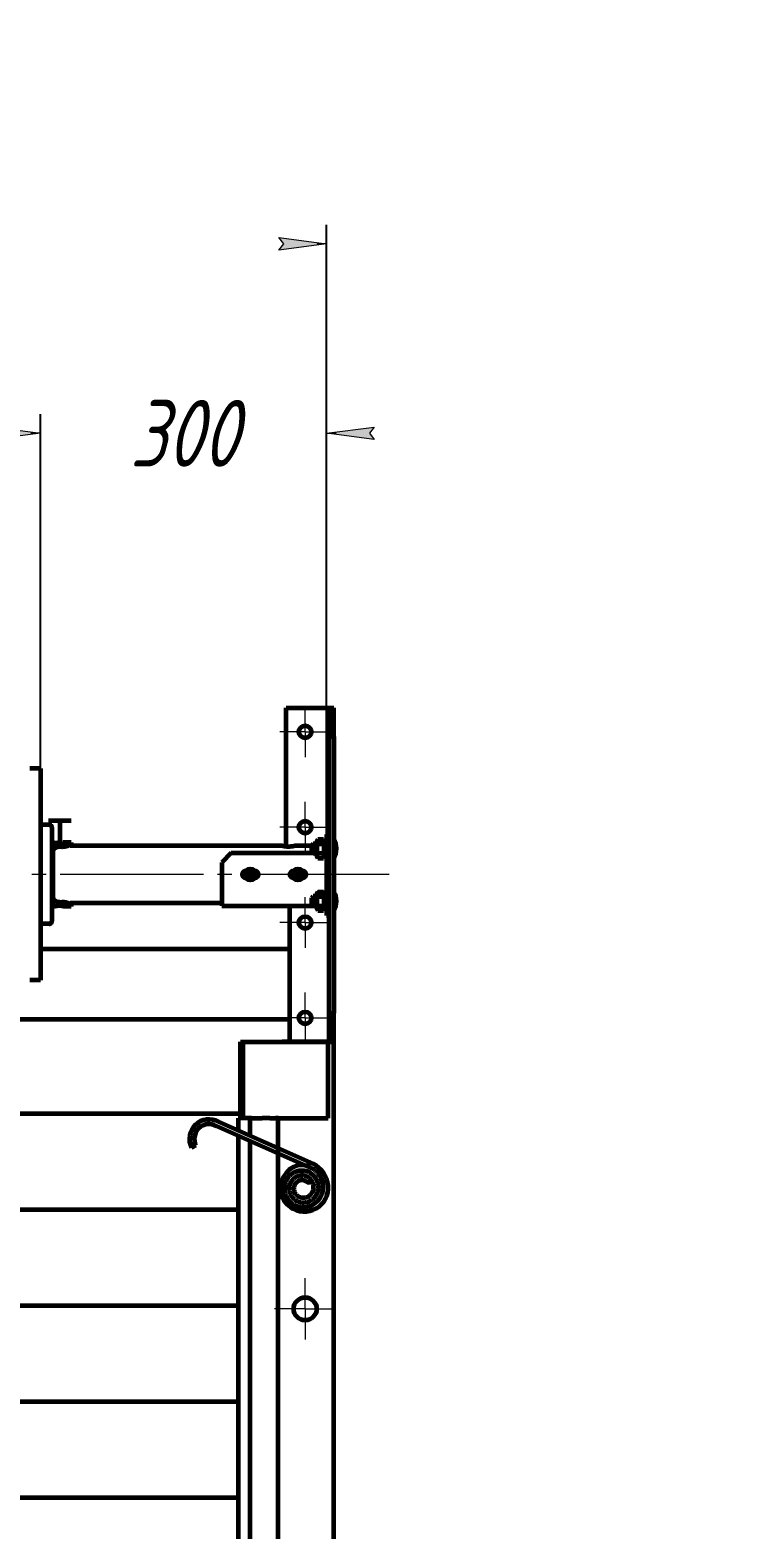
# Model space of a CAD drawing. Header units: millimetres. Extents: x 0 to 841, y 0 to 594.
# Drawn here: x 375 to 449, y 436.7 to 594 of the extents above; entities that cross this region are included whole.
import ezdxf

# ---------------------------------------------------------------- set-up
doc = ezdxf.new("R2010")
doc.units = ezdxf.units.MM
for name, pattern in [('K5LT_AXLED', [19.5, 15, -1.5, 1.5, -1.5]), ('K5LT_BASIC', [0]), ('K5LT_THIN', [0])]:
    doc.linetypes.add(name, pattern=pattern)
doc.layers.add('Системный слой', color=7, linetype='Continuous')
doc.styles.add('KDIMTEXTSTYLE', font='GOST_AU.SHX', dxfattribs={"width": 0.96, "oblique": 15, "height": 5})
doc.dimstyles.new('KDIMSTYLE (0.10)', dxfattribs={"dimtxt": 5, "dimasz": 1, "dimexe": 2, "dimexo": 0, "dimgap": 1, "dimtad": 1, "dimlfac": 10, "dimtxsty": 'KDIMTEXTSTYLE', "dimsah": 1, "dimcen": 0, "dimdle": 1, "dimadec": 0, "dimazin": 0, "dimtfac": 0.667, "dimtmove": 0, "dimatfit": 3, "dimfxl": 1, "dimtvp": 1, "dimtolj": 1, "dimtzin": 0, "dimarcsym": 0})

# ---------------------------------------------------------------- blocks, each defined once
blk = doc.blocks.new('U14')
at = {"layer": 'Системный слой', "color": 30, "linetype": 'K5LT_AXLED', "lineweight": 18, "true_color": 0xff8000}
for q in [(403.8477123378039, 463.1187372003617), (400.6477123378039, 459.9187372003618), (403.8477123378039, 456.7187372003617), (407.0477123378039, 459.9187372003618)]:
    blk.add_line((403.8477123378039, 459.9187372003618), q, dxfattribs=at)
blk = doc.blocks.new('U24')
at = {"layer": 'Системный слой', "color": 30, "linetype": 'K5LT_AXLED', "lineweight": 18, "true_color": 0xff8000}
for q in [(403.847712337802, 523.0687372003616), (401.197712337802, 520.4187372003616), (403.847712337802, 517.7687372003616), (406.4977123378019, 520.4187372003616)]:
    blk.add_line((403.847712337802, 520.4187372003616), q, dxfattribs=at)
blk = doc.blocks.new('U25')
at = {"layer": 'Системный слой', "color": 30, "linetype": 'K5LT_AXLED', "lineweight": 18, "true_color": 0xff8000}
for q in [(403.847712337802, 513.0687372003616), (401.197712337802, 510.4187372003616), (403.847712337802, 507.7687372003616), (406.4977123378019, 510.4187372003616)]:
    blk.add_line((403.847712337802, 510.4187372003616), q, dxfattribs=at)
blk = doc.blocks.new('U26')
at = {"layer": 'Системный слой', "color": 30, "linetype": 'K5LT_AXLED', "lineweight": 18, "true_color": 0xff8000}
for q in [(403.847712337802, 503.0687372003615), (401.197712337802, 500.4187372003615), (403.847712337802, 497.7687372003614), (406.4977123378019, 500.4187372003615)]:
    blk.add_line((403.847712337802, 500.4187372003615), q, dxfattribs=at)
blk = doc.blocks.new('U27')
at = {"layer": 'Системный слой', "color": 30, "linetype": 'K5LT_AXLED', "lineweight": 18, "true_color": 0xff8000}
for q in [(403.847712337802, 493.0687372003615), (401.197712337802, 490.4187372003615), (403.847712337802, 487.7687372003614), (406.4977123378019, 490.4187372003615)]:
    blk.add_line((403.847712337802, 490.4187372003615), q, dxfattribs=at)
blk = doc.blocks.new('U28')
at = {"layer": 'Системный слой', "color": 5, "linetype": 'K5LT_BASIC', "lineweight": 60, "true_color": 0x0000ff}
for p, q in [((404.4927749355361, 474.6722068529781), (394.5492004899896, 479.0766423542742)), ((404.6952707830019, 475.1293670347077), (394.7753165662651, 479.5233401238312)), ((392.3859544673533, 477.0354582586668), (391.9402809680685, 476.8087974282721)), ((404.4954046488922, 474.6781437660103), (404.4927749355361, 474.6722068529781)), ((404.119077885995, 473.1818770526313), (403.8507353286141, 473.3163399080146)), ((403.8745667787279, 473.3057831006128), (403.8507644366546, 473.3163261785588)), ((404.119077885995, 473.1818770526313), (404.1186129542451, 473.1821108798862)), ((404.1266606454002, 473.1783001897554), (404.119077885995, 473.1818770526313)), ((404.1266841702266, 473.1782892538333), (404.1514970633322, 473.1672985595027)), ((404.1514706398944, 473.1673107793441), (404.1424152963183, 473.1715678019402))]:
    blk.add_line(p, q, dxfattribs=at)
for centre, radius, start, end in [((393.7675670456404, 477.7381117362214), 2.050024266258185, 60.55556180373821, 206.9568076472461), ((393.7675762811098, 477.7381117052601), 1.550032484258659, 59.71755149427048, 206.9565902030409), ((403.4604180785592, 473.0566241501429), 1.923674365741902, 55.94854775779217, 149.9807561182528), ((403.3745747474418, 472.5475533346792), 2.900000000000002, 5.732973557830997, 62.90852641453597), ((403.547169082253, 472.5293333379258), 2.299999999999975, 139.6323208904859, 237.1439637207281), ((404.2930445812381, 473.4297823856164), 0.1934524366635985, 334.0577984453221, 359.2867783697798), ((403.7695940691011, 472.6192244781772), 2.500000000000016, 233.9778737363642, 5.002931317710906)]:
    blk.add_arc(centre, radius, start, end, dxfattribs=at)
for centre, major_axis, ratio, start_param, end_param in [((403.9627329747979, 473.5398494766002), (-0.1119976461836061, -0.223509568585624), 0.05200696821169685, 6.159799126202571, 6.283185307179586), ((403.9627329747979, 473.5398494766002), (-0.1119976461836061, -0.223509568585624), 0.05200696821169685, 0, 0.002474622386288594), ((403.9865353168711, 473.5293063986542), (0.1119976461836063, 0.2235095685856241), 0.05200696821169683, 3.139381742431889, 3.144067275976082), ((404.4329495128552, 473.3056142341998), (-0.1119976461836061, -0.223509568585624), 0.05200696821169685, 1.371913028772788, 1.774628869969952)]:
    blk.add_ellipse(centre, major_axis=major_axis, ratio=ratio, start_param=start_param, end_param=end_param, dxfattribs=at)
for points, knots in [([(403.8745122446848, 473.305810254131), (403.8468971249708, 473.321167040122), (403.7894164286437, 473.3484487611002), (403.698160344367, 473.3784469046254), (403.602812003643, 473.3969554511305), (403.504600083358, 473.4034536083001), (403.4051005653414, 473.3975059365854), (403.3059006349393, 473.3788973620322), (403.2086267016211, 473.3476128466788), (403.1149095290243, 473.3038484831399), (403.0263610383917, 473.2480112999526), (402.9445456384968, 473.1807176143373), (402.8709532968084, 473.1027873657141), (402.8069732293833, 473.0152355477883), (402.7538675219906, 472.9192583237349), (402.7127483250241, 472.8162186867758), (402.6845550776321, 472.7076256463722), (402.6700358451857, 472.5951138919289), (402.6697302271226, 472.4804176255356), (402.6839563658908, 472.3653450156615), (402.7128009011972, 472.2517492709241), (402.7561125797814, 472.1414989895122), (402.813500128831, 472.0364470667097), (402.884333811031, 471.9384000416328), (402.9677508581213, 471.84908736764), (403.0626651365811, 471.770131103329), (403.1677807699679, 471.7030169161425), (403.2816094230202, 471.6490669327072), (403.4024911020143, 471.6094147862179), (403.5286181893535, 471.5849833185286), (403.6580623821148, 471.5764653675045), (403.7888041089031, 471.5843079795357), (403.91876409898, 471.608700520736), (404.0458364540718, 471.6495664961277), (404.1679233834643, 471.7065612268351), (404.2829663500568, 471.7790677781047), (404.3889935475516, 471.8662203439112), (404.4841046157824, 471.9668449990386), (404.5666773998174, 472.0797187680574), (404.6350065474815, 472.2030624019424), (404.6878031849551, 472.335120392879), (404.7239587284494, 472.4739470441351), (404.742612510189, 472.6174901271114), (404.743139483338, 472.7635560393446), (404.7252052376712, 472.9097652787431), (404.6888001674586, 473.053745585847), (404.6342108490783, 473.1931620395075), (404.561992457639, 473.3257542330938), (404.4729702002372, 473.449324544711), (404.3682812098244, 473.5617156793904), (404.2493953900531, 473.6608846669209), (404.1180157214552, 473.7450296583174), (403.9760307198763, 473.8125885343969), (403.8254979705762, 473.8622380768289), (403.6686368100036, 473.8928989063149), (403.5078815449328, 473.9037502931125), (403.3458168115452, 473.8943025366954), (403.1850354591368, 473.8644145935654), (403.0280966028207, 473.814260608673), (402.8775198678895, 473.7443196769491), (402.7357702343184, 473.655374488825), (402.6052715435405, 473.5485445932335), (402.4883433941368, 473.4253161551082), (402.3870608092264, 473.2874500484193), (402.3032457774995, 473.1369300540029), (402.2384628049177, 472.975935660307), (402.194014579736, 472.8068393337803), (402.1709220001213, 472.6321911025126), (402.1698873404249, 472.4547728451593), (402.1912288996051, 472.2774258929199), (402.2348972589391, 472.1029886494616), (402.300505082196, 471.9342392096639), (402.3873289724158, 471.7739064149442), (402.4943143462555, 471.6246322791388), (402.6200471792424, 471.4889759231543), (402.7627275635367, 471.3693519108594), (402.9202695049963, 471.2678922251383), (403.0903588587199, 471.1864340163597), (403.2704878120292, 471.1265136796827), (403.4579616706166, 471.0893628067917), (403.6499363151778, 471.0758850954902), (403.8433886991132, 471.0866353783942), (404.0351751356569, 471.1217582031011), (404.2221877248022, 471.1809812076519), (404.4014077113291, 471.2636539395836), (404.5699252637769, 471.3687668683298), (404.7249550844469, 471.494956733799), (404.8638792208022, 471.6405204193635), (404.9842596631627, 471.8033999715494), (405.0838898967284, 471.9811569370711), (405.1609220657329, 472.1710988313459), (405.2138750993291, 472.3703433704104), (405.2416376113011, 472.5758689992025), (405.2434682273387, 472.7845227555873), (405.2190122528705, 472.9930617691919), (405.1683127344414, 473.1981948336466), (405.091854374172, 473.3965507116787), (404.9905770559122, 473.5848329113641), (404.8658355563903, 473.7599146904095), (404.7193394387379, 473.9188937872051), (404.5531448569085, 474.0590905020372), (404.3696328720313, 474.1780803326738), (404.1714809908265, 474.2737328735213), (403.9616447652471, 474.3442401369209), (403.7433959004093, 474.3881510791321), (403.5201669385114, 474.4044669192435), (403.295472007593, 474.3926429567096), (403.072829630231, 474.352571257981), (402.8557614568523, 474.2845754496037), (402.6477433077266, 474.1894103419867), (402.4521548872554, 474.0682579475717), (402.2722389650376, 473.9227227782154), (402.1110970002928, 473.7548815409678), (401.9715289407593, 473.5672106678203), (401.8559781873994, 473.3625152142894), (401.7665020642597, 473.1438480086303), (401.7047753689627, 472.9145029246938), (401.672064745188, 472.6779726186203), (401.6692048540952, 472.4379004114007), (401.6965806814892, 472.198027535817), (401.7540982211966, 471.9622088556098), (401.8411416102412, 471.7343101231621), (401.9565956920907, 471.5180640917673), (402.0989015580574, 471.3170008805532), (402.2660808259665, 471.1344284225141), (402.4557531017484, 470.9734029154552), (402.6651673521636, 470.8366803795083), (402.8912365260974, 470.726672907925), (403.1305745022556, 470.6454107376812), (403.3794613010965, 470.5945160167176), (403.6339708885357, 470.5751075781351), (403.8900811856689, 470.5877798059899), (404.1437685280668, 470.6326218983933), (404.3910206855322, 470.7092272258124), (404.6278865774856, 470.8166957626237), (404.8505362637101, 470.9536426111823), (405.0553181892424, 471.1182120581359), (405.238813943291, 471.3080982014936), (405.3978484734552, 471.5205077928005), (405.529622340541, 471.7522236616089), (405.6317900757404, 471.9997030371895), (405.7024847771639, 472.2591749473236), (405.7403168110367, 472.5266635507841), (405.7443914363191, 472.7980337944137), (405.7143271951844, 473.0690519639372), (405.6502667195921, 473.3354477979715), (405.5528808918488, 473.5929782474402), (405.4233827508932, 473.8374545808769), (405.2635612531994, 474.0647990632757), (405.0757219908776, 474.2712142068888), (404.8626244029239, 474.4532529873279), (404.6644617773293, 474.5834760101292), (404.5375548450355, 474.6504558387843), (404.4927749355361, 474.6722068529781)], [0, 0, 0, 0, 0.5182442001192199, 1.041459515122462, 1.571679096759266, 2.108736982574844, 2.652541972489095, 3.203094602559272, 3.760394440182769, 4.324439972008379, 4.895235989396331, 5.47278534430807, 6.057083871717439, 6.648138018010354, 7.245946113069969, 7.850510028801314, 8.461830129117272, 9.079909196225655, 9.704743325058635, 10.33634077858519, 10.97469885038218, 11.61981624290964, 12.27169713398241, 12.93034287075294, 13.59575331185135, 14.2679288434938, 14.94687019678122, 15.63257829054405, 16.32505409548044, 17.02429851610557, 17.73031228765073, 18.44309588555775, 19.16264944562679, 19.88897269320623, 20.62206977938012, 21.36194032315459, 22.10858305850773, 22.86200039403123, 23.62219814535252, 24.38889275777367, 25.16204240972083, 25.94188144196763, 26.72864546956743, 27.5225705565304, 28.32337797382393, 29.13052598532112, 29.94423852199668, 30.7647431536362, 31.59226829998139, 32.42702128860399, 33.26834607517745, 34.11607075112607, 34.97041434998756, 35.83159730819522, 36.69984068280191, 37.57531524121441, 38.45729290044318, 39.34567977869764, 40.24068766145066, 41.14252967050066, 42.0514195200877, 42.96756016874276, 43.89032352407192, 44.81945654491156, 45.75516346132579, 46.69764995283213, 47.6471224405153, 48.60378738581585, 49.5674708432774, 50.53746733535758, 51.51394482016752, 52.49710132547711, 53.48713592552671, 54.48424807261853, 55.48863115926344, 56.49967475811557, 57.51706442274168, 58.54099012513515, 59.57164332382666, 60.60921632766085, 61.6539016641118, 62.70586803463404, 63.7644125986595, 64.82931184601189, 65.90074904375658, 66.97890889646683, 68.0639769449248, 69.15613896860665, 70.25558062530969, 71.3617911703604, 72.47431571554446, 73.59333050263565, 74.71901332267804, 75.85154294802707, 76.99109856693735, 78.13785922269754, 79.29181025892642, 80.45211634063702, 81.6188191226032, 82.79208921489874, 83.97209849175276, 85.15901955705462, 86.35302521265768, 87.55428793143412, 88.76258211207728, 89.97716622218239, 91.19817484691804, 92.4257725947456, 93.66012523405045, 94.90139919024732, 96.14976104538039, 97.40537704210841, 98.66809713279297, 99.93711855803419, 101.2125409368274, 102.4945226065118, 103.7832231172337, 105.0788027589937, 106.3814220903533, 107.6912414706189, 109.0083707041605, 110.3320136503842, 111.6619865329034, 112.9984411002816, 114.3415305013501, 115.6914088412084, 117.0482307375633, 118.4121508791504, 119.7833235879599, 121.1617095314488, 122.5464440521583, 123.9375391034268, 125.3351410581143, 126.7393975742709, 128.1504571787883, 129.5684688513114, 130.9935816100556, 132.4259441011622, 133.8655723276838, 135.3115961886551, 136.7639596914403, 138.2228034777635, 139.6882695061987, 141.1605006623937, 142.6396403689473, 144.1258321964928, 145.619219477524, 147.1199449244852, 148.6274821485977, 150.1412907232427, 151.6615051656406, 153.188261465683, 154, 154, 154, 154]), ([(404.4222165238119, 473.2557445423709), (404.4175723887429, 473.2467159314807), (404.4085567399566, 473.2322037303763), (404.3927758685955, 473.2128746009464), (404.3759094897181, 473.1965512375064), (404.3559268026506, 473.1815635289428), (404.3339092646923, 473.1689988316824), (404.3096483755317, 473.158952119182), (404.2834411486011, 473.1518642179651), (404.2555493215214, 473.148119465333), (404.2267880142434, 473.1480842149353), (404.1977738464408, 473.1519188529099), (404.172569739176, 473.1587341005373), (404.1573988321999, 473.1646840449603), (404.1514706398944, 473.1673107793441)], [0, 0, 0, 0, 1.177987710338308, 2.025100034084063, 3.063446459153885, 4.138442807331008, 5.287386021647442, 6.515904086343988, 7.851346351539068, 9.273156275762204, 10.78249868342054, 12.34207663148207, 13.93854612270923, 15, 15, 15, 15])]:
    blk.add_open_spline(points, degree=3, knots=knots, dxfattribs=at)
blk = doc.blocks.new('KDIMARROW_01')
at = {"layer": 'Системный слой'}
blk.add_hatch(color=0, dxfattribs=at).paths.add_polyline_path([(0, 0), (-5, 0.658262491226197), (-4.5, 5.51091059616309e-16), (-5, -0.6582624912261956)])
at = {"layer": 'Системный слой', "color": 0, "linetype": 'K5LT_THIN', "lineweight": 18}
for p, q in [((-4.5, 5.51091059616309e-16), (-5, 0.658262491226197)), ((-5, 0.658262491226197), (0, 0)), ((0, 0), (-5, -0.6582624912261956)), ((-5, -0.6582624912261956), (-4.5, 5.51091059616309e-16)), ((0, 0), (-1, 0))]:
    blk.add_line(p, q, dxfattribs=at)

msp = doc.modelspace()

# ---------------------------------------------------------------- linework, layer by layer
at = {"layer": 'Системный слой', "color": 5, "linetype": 'K5LT_BASIC', "lineweight": 60, "true_color": 0x0000ff}
for p, q in [((401.847712337802, 522.9187372003616), (405.847712337802, 522.9187372003616)), ((401.8477123225171, 508.4135419490069), (401.847712337802, 522.9187372003616)), ((405.847712337802, 522.9187372003616), (406.347712337802, 522.9187372003619)), ((406.347712337802, 522.9187372003619), (406.347712337802, 519.918737200362)), ((406.347712337802, 522.9187372003619), (406.847712337802, 522.9187372003619)), ((406.847712337802, 519.918737200362), (406.847712337802, 522.9187372003619)), ((406.347712337802, 519.918737200362), (406.347712337802, 490.9187372003619)), ((406.347712337802, 519.918737200362), (406.847712337802, 519.918737200362)), ((406.847712337802, 519.918737200362), (406.847712337802, 490.9187372003619)), ((376.097712337802, 516.5687372003619), (374.9977123378012, 516.5687372003619)), ((376.097712337802, 516.5687372003619), (376.097712337802, 494.3687372003618)), ((376.9207250396935, 511.1364517028939), (379.3207250396936, 511.1364517028939)), ((378.1207250396935, 511.1364517028939), (378.1207250396935, 508.7732795287335)), ((376.9977123378011, 510.6687372003621), (376.0977123378019, 510.6687372003621)), ((377.2977123378012, 510.3687372003621), (377.2977123378012, 500.5687372003615)), ((406.097712337802, 509.6687372003618), (406.347712337802, 509.6687372003618)), ((406.097712337802, 509.6687372003618), (406.097712337802, 509.1687372003618)), ((377.5077123378053, 508.8187372003608), (377.3977123378012, 508.8187372003618)), ((378.1207250396935, 508.7732795287335), (377.8746996359091, 508.7732795287335)), ((379.2977123378012, 508.8187372003618), (378.4877109760138, 508.8187372003618)), ((401.472712337802, 508.4687372003618), (379.2123115310161, 508.4687372003618)), ((379.2977123378012, 508.8187372003618), (379.2977123378012, 508.7665556872391)), ((379.2977123378012, 508.7665556872391), (379.2977123378012, 508.6731867569314)), ((379.2977123378012, 508.6731867569314), (379.2977123378012, 508.7187372003618)), ((404.547712337802, 508.4687372003618), (402.7227123377215, 508.4687372003451)), ((404.697712337802, 508.6687372003618), (404.547712337802, 508.5187372003618)), ((404.547712337802, 508.1687372003618), (404.547712337802, 508.5187372003618)), ((404.547712337802, 507.8187372003618), (404.547712337802, 508.1687372003618)), ((405.0577123377979, 508.6687372003618), (404.697712337802, 508.6687372003618)), ((404.697712337802, 508.6687372003618), (404.697712337802, 508.1687372003618)), ((404.697712337802, 508.1687372003618), (404.697712337802, 507.6687372003618)), ((405.057712337798, 508.9337372005058), (405.1827060485346, 509.1502326581283)), ((405.0577123377988, 507.4037372005059), (405.057712337798, 508.9337372005058)), ((405.1827060485346, 509.1502326581283), (405.7727186270614, 509.1502326581286)), ((405.1827060485344, 508.6594849293174), (405.7727186270612, 508.6594849293176)), ((405.7727186270614, 509.1502326581286), (405.8977123377981, 508.9337372005062)), ((405.8977123378027, 509.1687372003339), (405.8977123378025, 507.1687372003339)), ((405.8977123378027, 509.1687372003339), (406.097712337802, 509.1687372003618)), ((406.097712337802, 509.1687372003618), (406.097712337802, 501.6687372003618)), ((406.097712337802, 509.1687372003618), (406.347712337802, 509.1687372003618)), ((406.847712337802, 509.1553601305702), (406.847712337802, 507.1821142701535)), ((377.3977123378011, 507.9158094185681), (377.3977123378011, 503.0216649823004)), ((396.0977123378022, 507.7187372003617), (395.097712337802, 506.7187372003617)), ((395.097712337802, 506.7187372003617), (395.097712337802, 503.8894478784804)), ((396.0977123378022, 507.7187372003617), (404.647712337802, 507.7187372003618)), ((404.697712337802, 507.6687372003618), (404.547712337802, 507.8187372003618)), ((405.0577123377984, 507.6687372003618), (404.697712337802, 507.6687372003618)), ((405.0577123377988, 507.4037372005059), (405.1827060485355, 507.1872417428835)), ((405.1827060485348, 507.677989471695), (405.7727186270616, 507.6779894716952)), ((405.1827060485355, 507.1872417428835), (405.7727186270623, 507.1872417428838)), ((405.7727186270623, 507.1872417428838), (405.8977123377987, 507.4037372005062)), ((405.8977123378025, 507.1687372003339), (406.0977123378025, 507.1687372003339)), ((397.597712337802, 505.8187372003617), (397.6103726204147, 505.8187372003618)), ((397.6103726206555, 505.1187372003618), (397.597712337802, 505.1187372003617)), ((397.8090372031814, 505.468737200408), (397.9533747704787, 505.718737200408)), ((397.8090372031814, 505.468737200408), (397.9533747704788, 505.218737200408)), ((398.2420499050735, 505.7187372004081), (397.9533747704787, 505.718737200408)), ((397.9533747704788, 505.218737200408), (398.2420499050736, 505.2187372004081)), ((398.386387472371, 505.4687372004081), (398.2420499050735, 505.7187372004081)), ((398.2420499050736, 505.2187372004081), (398.386387472371, 505.4687372004081)), ((398.5850520551364, 505.8187372003618), (398.597712337802, 505.8187372003617)), ((398.597712337802, 505.1187372003617), (398.5850520548956, 505.1187372003618)), ((402.597712337802, 505.8187372003617), (402.6103726205359, 505.8187372003618)), ((402.6103726205359, 505.1187372003618), (402.597712337802, 505.1187372003617)), ((402.8090372031815, 505.4687372003618), (402.9533747704789, 505.7187372003618)), ((402.8090372031815, 505.4687372003618), (402.9533747704789, 505.2187372003618)), ((403.2420499050737, 505.7187372003618), (402.9533747704789, 505.7187372003618)), ((402.9533747704789, 505.2187372003618), (403.2420499050737, 505.2187372003618)), ((403.3863874723712, 505.4687372003618), (403.2420499050737, 505.7187372003618)), ((403.2420499050737, 505.2187372003618), (403.3863874723712, 505.4687372003618)), ((403.5850520550168, 505.8187372003618), (403.5977123378019, 505.8187372003618)), ((403.5977123378019, 505.1187372003617), (403.5850520550168, 505.1187372003618)), ((395.097712337802, 503.8894478784804), (395.097712337802, 503.4651838097685)), ((395.097712337802, 503.4651838097685), (395.097712337802, 502.3444731316499)), ((405.057712337798, 503.4337372005058), (405.1827060485346, 503.6502326581283)), ((405.0577123377988, 501.9037372005059), (405.057712337798, 503.4337372005058)), ((405.1827060485346, 503.6502326581283), (405.7727186270614, 503.6502326581286)), ((405.7727186270614, 503.6502326581286), (405.8977123377981, 503.4337372005062)), ((405.8977123378027, 503.6687372003339), (405.8977123378025, 501.6687372003339)), ((405.8977123378027, 503.6687372003339), (406.0977123378028, 503.6687372003339)), ((406.847712337802, 503.6553601305702), (406.847712337802, 501.6821142701535)), ((377.5077123378337, 502.1187372003695), (377.3977123378011, 502.1187372003618)), ((378.1207250396935, 502.1641948719902), (377.8746996359091, 502.1641948719902)), ((379.2977123378012, 502.1187372003618), (378.4877122475289, 502.1187372003618)), ((395.097712337802, 502.4687372003618), (379.2123123180962, 502.4687372003621)), ((379.2977123378012, 502.2187372003618), (379.2977123378012, 502.2642876438147)), ((379.2977123378012, 502.2642876438147), (379.2977123378012, 502.1709187135218)), ((379.2977123378012, 502.1709187135218), (379.2977123378012, 502.1187372003618)), ((395.097712337802, 502.3444731316499), (395.097712337802, 502.1687372003618)), ((395.097712337802, 502.1687372003618), (405.0577123377984, 502.1687372003618)), ((402.2477123378024, 487.9187372003615), (402.2477123378024, 502.1687372003618)), ((404.697712337802, 503.1687372003618), (404.547712337802, 503.0187372003618)), ((404.547712337802, 502.6687372003618), (404.547712337802, 503.0187372003618)), ((404.547712337802, 502.3187372003618), (404.547712337802, 502.6687372003618)), ((404.697712337802, 502.1687372003618), (404.547712337802, 502.3187372003618)), ((405.0577123377979, 503.1687372003618), (404.697712337802, 503.1687372003618)), ((404.697712337802, 503.1687372003618), (404.697712337802, 502.6687372003618)), ((404.697712337802, 502.6687372003618), (404.697712337802, 502.1687372003618)), ((405.0577123377984, 502.1687372003618), (404.697712337802, 502.1687372003618)), ((405.0577123377988, 501.9037372005059), (405.1827060485355, 501.6872417428835)), ((405.1827060485344, 503.1594849293174), (405.7727186270612, 503.1594849293176)), ((405.1827060485348, 502.177989471695), (405.7727186270616, 502.1779894716952)), ((405.1827060485355, 501.6872417428835), (405.7727186270623, 501.6872417428838)), ((405.7727186270623, 501.6872417428838), (405.8977123377987, 501.9037372005062)), ((376.9977123378011, 500.2687372003616), (376.0977123378019, 500.2687372003616)), ((405.8977123378025, 501.6687372003339), (406.097712337802, 501.6687372003618)), ((406.097712337802, 501.6687372003618), (406.097712337802, 501.1687372003618)), ((406.097712337802, 501.6687372003618), (406.347712337802, 501.6687372003618)), ((406.097712337802, 501.1687372003618), (406.347712337802, 501.1687372003618)), ((376.347712337802, 497.6783604094867), (402.2477123378024, 497.6783604094869)), ((376.097712337802, 494.3687372003618), (374.9977123378012, 494.3687372003618)), ((406.347712337802, 490.9187372003619), (406.347712337802, 487.9187372003616)), ((406.347712337802, 490.9187372003619), (406.847712337802, 490.9187372003619)), ((406.847712337802, 487.9187372003619), (406.847712337802, 490.9187372003619)), ((257.5904774732492, 490.2836406163848), (402.2477123378023, 490.283640616386)), ((397.0879047166666, 487.9187372003613), (397.3477123378021, 487.9187372003613)), ((397.0879047166672, 479.9187372003613), (397.0879047166666, 487.9187372003613)), ((397.3477123378024, 479.9187372003613), (397.3477123378019, 487.9187372003613)), ((397.3477123378021, 487.9187372003613), (397.6075199589375, 487.9187372003613)), ((397.6075199589373, 487.9187372003613), (397.947712337802, 487.9187372003613)), ((397.947712337802, 487.9187372003613), (398.2359059455653, 487.9187372003613)), ((398.2359059455651, 487.9187372003613), (398.8122931610914, 487.9187372003613)), ((398.8122931610914, 487.9187372003614), (399.341486562972, 487.9187372003615)), ((399.3414865629721, 487.9187372003615), (399.8789704128586, 487.9187372003615)), ((399.8789704128588, 487.9187372003615), (400.147712337802, 487.9187372003615)), ((400.147712337802, 487.9187372003615), (400.7477123378021, 487.9187372003615)), ((400.7477123378021, 487.9187372003615), (401.0477123378021, 487.9187372003615)), ((400.8477123377953, 487.9187372003614), (401.4477123377953, 487.9187372003614)), ((401.0477123378021, 487.9187372003615), (401.647712337802, 487.9187372003615)), ((405.8477123378123, 487.9187372003615), (401.4477123377953, 487.9187372003615)), ((401.647712337802, 487.9187372003615), (406.2477123378021, 487.9187372003618)), ((405.847712337802, 487.9187372003616), (401.847712337802, 487.9187372003616)), ((406.347712337802, 487.9187372003616), (405.847712337802, 487.9187372003616)), ((406.1477123378123, 487.918737200362), (405.8477123378123, 487.9187372003615)), ((406.1477123378123, 487.918737200362), (406.4477123378122, 487.918737200362)), ((406.2477123378025, 479.9187372003618), (406.2477123378021, 487.9187372003618)), ((406.347712337802, 487.9187372003616), (406.847712337802, 487.9187372003619)), ((406.847712337829, 79.91873720036187), (406.847712337802, 487.9187372003619)), ((259.0143401792909, 480.3918113560773), (397.087904716667, 480.3918113560761)), ((397.578264493193, 479.9187372003611), (396.8369882021044, 479.9187372003611)), ((396.8369882021046, 479.9187372003611), (396.8369882021047, 478.610137352068)), ((397.6919861732306, 479.9187372003611), (397.5782644931932, 479.9187372003611)), ((398.001156518631, 479.9187372003611), (397.6919861732306, 479.9187372003611)), ((398.0471741668467, 479.9187372003611), (398.001156518631, 479.9187372003611)), ((398.0471741668467, 479.9187372003611), (398.0471741668468, 478.0740940956445)), ((398.2359059455657, 479.9187372003614), (398.0471741668454, 479.9187372003614)), ((398.2359059455657, 479.9187372003613), (398.812293161092, 479.9187372003613)), ((398.8122931610922, 479.9187372003614), (399.3414865629727, 479.9187372003615)), ((399.8789704128592, 479.9187372003615), (399.3414865629727, 479.9187372003615)), ((400.1477123378024, 479.9187372003615), (399.8789704128592, 479.9187372003615)), ((400.1477123378024, 479.9187372003615), (400.7477123378024, 479.9187372003615)), ((401.0477123378024, 479.9187372003615), (400.7477123378024, 479.9187372003615)), ((401.0241307378839, 79.91873720036244), (401.0241307378943, 479.9187372003624)), ((401.0477123378024, 479.9187372003615), (401.6477123378024, 479.9187372003615)), ((401.6477123378024, 479.9187372003615), (406.2477123378024, 479.9187372003618)), ((396.8369882021047, 478.0632830764964), (396.8369882021312, 79.91873720036119)), ((398.0471741668468, 477.5272398200729), (398.0471741668732, 79.91873720036125)), ((260.2892471148237, 470.3268113465434), (396.8137976203876, 470.3268113465446)), ((261.3889806487004, 460.2618113370066), (396.8137976203879, 460.2618113370078)), ((262.3137595501195, 450.1968113274699), (396.9065599473198, 450.1968113274711)), ((263.0638021332764, 440.1318113179333), (396.7674164569137, 440.1318113179344))]:
    msp.add_line(p, q, dxfattribs=at)
at = {"layer": 'Системный слой', "color": 7, "linetype": 'K5LT_THIN', "lineweight": 18}
for p, q in [((404.697712337802, 508.5937372003448), (404.6227123454398, 508.5937372079996)), ((405.0577123377979, 508.5937372003618), (404.697712337802, 508.5937372003618)), ((405.0577123377979, 508.5937372003618), (404.697712337802, 508.5937372003618)), ((404.6227123454398, 507.743737192724), (404.697712337802, 507.7437372003789)), ((405.0577123377983, 507.7437372003618), (404.697712337802, 507.7437372003618)), ((405.0577123377983, 507.7437372003618), (404.697712337802, 507.7437372003618)), ((404.697712337802, 503.0937372003448), (404.6227123454398, 503.0937372079996)), ((404.6227123454398, 502.243737192724), (404.697712337802, 502.2437372003789)), ((405.0577123377979, 503.0937372003618), (404.697712337802, 503.0937372003618)), ((405.0577123377979, 503.0937372003618), (404.697712337802, 503.0937372003618)), ((405.0577123377983, 502.2437372003618), (404.697712337802, 502.2437372003618)), ((405.0577123377983, 502.2437372003618), (404.697712337802, 502.2437372003618))]:
    msp.add_line(p, q, dxfattribs=at)
at = {"layer": 'Системный слой', "color": 30, "linetype": 'K5LT_AXLED', "lineweight": 18, "true_color": 0xff8000}
msp.add_line((412.6762364067607, 505.4687372003618), (76.59737477042472, 505.4687372003618), dxfattribs=at)
at = {"layer": 'Системный слой', "color": 5, "linetype": 'K5LT_BASIC', "lineweight": 60, "true_color": 0x0000ff}
for centre, radius in [((403.847712337802, 520.4187372003616), 0.65), ((403.847712337802, 510.4187372003616), 0.65), ((398.0977123377755, 505.4687372005294), 0.6), ((398.0977123377762, 505.4687372004081), 0.5), ((398.0977123377762, 505.4687372004081), 0.4400000000000001), ((398.0977123377762, 505.4687372004081), 0.3050000000000001), ((403.0977123377763, 505.4687372003618), 0.5999999999999999), ((403.0977123377763, 505.4687372003618), 0.5), ((403.0977123377763, 505.4687372003618), 0.4400000000000001), ((403.0977123377763, 505.4687372003618), 0.3050000000000001), ((403.847712337802, 500.4187372003615), 0.65), ((403.847712337802, 490.4187372003615), 0.65), ((403.8477123378039, 459.9187372003618), 1.2)]:
    msp.add_circle(centre, radius, dxfattribs=at)
for centre, radius, start, end in [((376.9977123378011, 510.3687372003621), 0.3, 0, 90), ((377.3977123378011, 508.9187372003618), 0.09999999999999698, 180, 270), ((378.3889665599838, 512.5081478481887), 3.793199171140435, 256.566019138923, 258.2249925393082), ((377.607586839422, 512.5031027765008), 3.788029928590272, 281.7738665679718, 283.4351034067361), ((405.2206643826606, 508.1687372003618), 1.902816295584681, 328.7678653012374, 31.2321346987626), ((397.597712337802, 505.4687372003618), 0.3499999999999999, 90, 270), ((398.0977123377762, 505.468737200408), 0.25, 150, 180), ((398.0977123377762, 505.468737200408), 0.25, 180, 210.0000000000001), ((398.0977123377762, 505.468737200408), 0.25, 90, 150), ((398.0977123377762, 505.468737200408), 0.25, 210.0000000000001, 270), ((398.0977123377762, 505.468737200408), 0.25, 29.99999999999996, 90), ((398.0977123377762, 505.468737200408), 0.25, 270, 329.9999999999999), ((398.0977123377762, 505.468737200408), 0.25, 329.9999999999999, 29.99999999999996), ((398.597712337802, 505.4687372003618), 0.3499999999999999, 270, 90), ((402.597712337802, 505.4687372003618), 0.3499999999999999, 90, 270.0000000000001), ((403.0977123377763, 505.4687372003618), 0.25, 150, 180), ((403.0977123377763, 505.4687372003618), 0.25, 180, 210.0000000000001), ((403.0977123377763, 505.4687372003618), 0.25, 90, 150), ((403.0977123377763, 505.4687372003618), 0.25, 210.0000000000001, 270), ((403.0977123377763, 505.4687372003618), 0.25, 29.99999999999996, 90), ((403.0977123377763, 505.4687372003618), 0.25, 270, 329.9999999999999), ((403.0977123377763, 505.4687372003618), 0.25, 329.9999999999999, 29.99999999999996), ((403.5977123378019, 505.4687372003618), 0.3499999999999999, 270, 90), ((405.2206643826606, 502.6687372003618), 1.902816295584681, 328.7678653012374, 31.2321346987626), ((377.3977123378011, 502.0187372003618), 0.09999999999999698, 90, 180), ((378.3875428614296, 498.4356886177753), 3.786680454428102, 101.7735633953997, 103.4353919305009), ((377.6064807825041, 498.429417681551), 3.793105334189222, 76.56603409348459, 78.22504681666393), ((376.9977123378011, 500.5687372003615), 0.3, 270, 0)]:
    msp.add_arc(centre, radius, start, end, dxfattribs=at)
for points, knots in [([(378.3477123378011, 508.4641503604826), (378.3078622511758, 508.464149449375), (378.2481217564165, 508.4624686750406), (378.1628813144305, 508.456380655663), (378.0853070509322, 508.4481171952749), (377.9908549271346, 508.4334839655068), (377.8893246984668, 508.4109876815893), (377.7908096705145, 508.3806724525426), (377.704326809127, 508.3450211670668), (377.6309539315446, 508.3054330924924), (377.5702012818746, 508.2631381386736), (377.5200815302726, 508.2182531545656), (377.4787090489759, 508.1700464926497), (377.4469820035526, 508.1202399937678), (377.4249321813631, 508.0718082154974), (377.4114769008855, 508.0292897013656), (377.4007369227446, 507.9786456915635), (377.3977100808322, 507.9413770537661), (377.3977123378011, 507.9158094185681)], [0, 0, 0, 0, 1.508568806496757, 2.262778527900323, 3.268225530116603, 4.524742105365567, 6.032210333763725, 7.511307338056308, 8.934332725257864, 10.25957662795489, 11.5011649560579, 12.67607089124956, 13.82908741248246, 15.00793306915908, 16.03073627283685, 16.89453183186017, 17.58093282501751, 19, 19, 19, 19]), ([(378.3477123378011, 508.37473504227), (378.3078625950445, 508.3747340779312), (378.2481223310895, 508.3730535226636), (378.1628820215133, 508.3669643957267), (378.0853081401515, 508.3586976046568), (377.9908570803233, 508.3440525861841), (377.8893288782313, 508.3215233939243), (377.7908167566322, 508.2911361558371), (377.7043396397908, 508.2553651432801), (377.6309753967932, 508.215605162073), (377.5702315354783, 508.1730858728715), (377.5201158454261, 508.1279179714951), (377.4787371873279, 508.0793519935533), (377.4469993836133, 508.0291158820932), (377.4249392285728, 507.9802120812728), (377.4114782110676, 507.9372426595051), (377.4007346169839, 507.8860265038978), (377.3977100292709, 507.8483172123422), (377.3977123378011, 507.8224404882614)], [0, 0, 0, 0, 1.507749790735, 2.261548842897636, 3.266445705325896, 4.522269225050072, 6.02889881123703, 7.507162452170246, 8.92937881447481, 10.25386594030895, 11.49474796879328, 12.66918889924049, 13.82215173135068, 15.00171785636939, 16.02562198378718, 16.89070366257887, 17.57829172170593, 19, 19, 19, 19]), ([(377.6148920147714, 508.7947708742757), (377.6221564656042, 508.7932576131531), (377.63617216226, 508.7906492959236), (377.6606846595803, 508.7868765334655), (377.6861452819693, 508.783576887387), (377.7146266677521, 508.7805500895032), (377.7434374480353, 508.7780829188479), (377.7716120705502, 508.7761908330372), (377.7988623204937, 508.7748180427732), (377.8328884701886, 508.7736295862342), (377.8582321959896, 508.7732786153245), (377.8746996359091, 508.7732795287335)], [0, 0, 0, 0, 1.668937938031237, 2.860152553296654, 4.261897318123259, 5.609299328043268, 6.860442622487687, 8.026980572881833, 9.104866861977648, 10.12109118458304, 12, 12, 12, 12]), ([(378.3805326608311, 508.7947708742757), (378.3732682100021, 508.7932576131536), (378.3592525133455, 508.7906492959241), (378.3347400160245, 508.7868765334658), (378.3092793936346, 508.7835768873871), (378.2807980078511, 508.7805500895032), (378.2519872275675, 508.7780829188479), (378.2238126050524, 508.7761908330372), (378.1965623551087, 508.7748180427732), (378.1625362054146, 508.7736295862342), (378.1371924796129, 508.7732786153245), (378.1207250396935, 508.7732795287335)], [0, 0, 0, 0, 1.668937938093545, 2.860152553392099, 4.261897318242149, 5.609299328166891, 6.860442622598257, 8.026980572971258, 9.104866862042883, 10.12109118462542, 12, 12, 12, 12]), ([(378.3477123378011, 508.4641503604826), (378.3875624244264, 508.4641477033265), (378.4473029191854, 508.4658411416239), (378.5325433611721, 508.4718548789872), (378.6101176246699, 508.4798971732717), (378.7045697484677, 508.4937489579983), (378.8060999771355, 508.5140645475315), (378.9046150050879, 508.5396197704933), (378.9910978664751, 508.5673019516566), (379.0644707440577, 508.5953568232695), (379.1252233937277, 508.6225647870982), (379.1753431453297, 508.6486558274285), (379.2167156266264, 508.6738273469915), (379.2484426720495, 508.6969493062836), (379.2704924942393, 508.7168547126055), (379.2839477747169, 508.7324599674963), (379.2946877528575, 508.749281935758), (379.2977145947699, 508.759976071223), (379.2977123378012, 508.7665556872391)], [0, 0, 0, 0, 1.508568806496748, 2.262778527900309, 3.268225530116585, 4.524742105365545, 6.0322103337637, 7.511307338056281, 8.934332725257843, 10.25957662795487, 11.50116495605788, 12.67607089124954, 13.82908741248245, 15.00793306915907, 16.03073627283684, 16.89453183186017, 17.58093282501751, 19, 19, 19, 19]), ([(378.3477123378011, 508.37473504227), (378.3875620805579, 508.3747323285318), (378.4473023445125, 508.3764259374267), (378.532542654089, 508.3824384978314), (378.6101165354509, 508.3904773212176), (378.7045675952789, 508.4043168649569), (378.8060957973711, 508.4245983260605), (378.90460791897, 508.450079158607), (378.9910850358117, 508.4776359221348), (379.0644492788088, 508.5055078319764), (379.1251931401243, 508.5324753223761), (379.1753088301762, 508.5582673498007), (379.2166874882745, 508.5830758147262), (379.2484252919888, 508.6057774356217), (379.2704854470294, 508.625230717005), (379.2839464645348, 508.6404040269243), (379.2946900586184, 508.6566768988245), (379.2977146463314, 508.6669285256426), (379.2977123378012, 508.6731867569314)], [0, 0, 0, 0, 1.507749790734986, 2.261548842897615, 3.266445705325869, 4.52226922505004, 6.028898811236997, 7.507162452170212, 8.929378814474777, 10.25386594030892, 11.49474796879325, 12.66918889924046, 13.82215173135065, 15.00171785636937, 16.02562198378717, 16.89070366257886, 17.57829172170592, 19, 19, 19, 19]), ([(401.472712337802, 508.4687372003618), (401.472722106808, 508.4687350613363), (401.4759678394628, 508.4680564128342), (401.4901917377211, 508.4651267358388), (401.512638675686, 508.4606377583839), (401.5425071222398, 508.4549178204295), (401.582617813713, 508.4476687148713), (401.6350290779356, 508.4389609043615), (401.7010273749946, 508.4293314478936), (401.7739919913536, 508.4203934755903), (401.8528838666736, 508.4127429532218), (401.9324675287363, 508.4071926570006), (402.0016013793871, 508.4042704639008), (402.0637324225128, 508.4029349349837), (402.1048290272997, 508.4028200530826), (402.1354689842445, 508.4031434424507), (402.1519641374832, 508.4033933130096), (402.1790105332003, 508.4039702684815), (402.2254188417872, 508.4054929135418), (402.2905799329582, 508.408927715751), (402.3638786987353, 508.4146539859141), (402.4367450962283, 508.4221571347143), (402.5045130424585, 508.4307375855562), (402.5661272481591, 508.4398867340033), (402.6146813912587, 508.4480096470417), (402.6517545820898, 508.4547106115429), (402.67939508592, 508.4599810633842), (402.7007394726162, 508.4642195027753), (402.7155375692558, 508.4672442796309), (402.7217847242406, 508.4685441245783), (402.7227025783711, 508.4687350143685), (402.7227123377215, 508.4687372003451)], [0, 0, 0, 0, 1.277912378594738, 2.52002257801228, 3.726330598252627, 4.895950343963585, 6.06468399432235, 7.548566780447379, 9.029043851828348, 10.50611520846526, 11.90621299551851, 13.35214388117599, 14.60910530948681, 15.33984046561278, 16.39603455197749, 16.61078316049136, 16.83469454904101, 17.20178130805118, 17.93595482607151, 19.12657437346279, 20.47692165796833, 21.77723281729658, 23.19220336615743, 24.59870129784629, 25.99672661236317, 27.07261555510985, 28.14133649390185, 29.22105927920501, 30.31895191497397, 31.45294495030549, 32, 32, 32, 32]), ([(405.1827060485344, 508.6594849293174), (405.1699051321128, 508.6816577710225), (405.1519058659276, 508.7163221341499), (405.1332156945183, 508.7622099864644), (405.1221326762932, 508.7962303442367), (405.1137290336474, 508.8304239369871), (405.1078167305878, 508.8685103481467), (405.105925262767, 508.9111088732282), (405.1094770195548, 508.956664691221), (405.1188699601487, 509.0034404279596), (405.1333940904266, 509.0487653706941), (405.1542243695842, 509.098018763737), (405.1715834838001, 509.1309675950121), (405.1827060485346, 509.1502326581283)], [0, 0, 0, 0, 1.945465244354682, 3.016035224415123, 3.947920567087738, 4.85056708956325, 5.919264454808942, 7.166831058090159, 8.440034451902063, 9.760373354955291, 11.12916351998261, 12.30649985599237, 14, 14, 14, 14]), ([(405.1827060485348, 507.677989471695), (405.1750369730245, 507.7045543833433), (405.1603906047702, 507.7585609590156), (405.1411793697376, 507.8417846372701), (405.1252206493094, 507.9284807732555), (405.1140810542022, 508.0139228442478), (405.1081923741597, 508.0921639615918), (405.1062947050561, 508.1629143023642), (405.1076688687904, 508.2370625445175), (405.1136153580986, 508.3199798899873), (405.1247178487164, 508.4051719300579), (405.1453485105258, 508.5193422875088), (405.1661670607287, 508.6021914224634), (405.1827060485344, 508.6594849293174)], [0, 0, 0, 0, 1.166891597005289, 2.358495531235532, 3.597149620337487, 4.880479344732955, 5.989602150655068, 6.902180220457067, 7.862424994014398, 9.115019914016619, 10.405771891554, 11.48048783771682, 14, 14, 14, 14]), ([(405.7727186270612, 508.6594849293176), (405.784003648775, 508.6790313619452), (405.8015961892152, 508.7124696439381), (405.8225794177623, 508.7623823792012), (405.837028052406, 508.8080617990717), (405.8461263874001, 508.8545422733511), (405.8494192682367, 508.8987094746382), (405.8476663236483, 508.9402700134701), (405.841754829147, 508.9794807106686), (405.8325258347169, 509.0164792170348), (405.8206125007736, 509.0517280967039), (405.8020334275912, 509.0963019239643), (405.7850225944088, 509.1289209240794), (405.7727186270614, 509.1502326581286)], [0, 0, 0, 0, 1.718211786622262, 2.913077574530521, 4.295210913651244, 5.613657763140449, 6.849518885211395, 8.019206729489666, 9.115686247202827, 10.16278397995879, 11.16087897096744, 12.12887045801552, 14, 14, 14, 14]), ([(405.7727186270616, 507.6779894716952), (405.7840036487756, 507.7170823369505), (405.8015961892157, 507.7839589009362), (405.8225794177627, 507.8837843714625), (405.8370280524062, 507.9751432112034), (405.8461263874004, 508.0681041597624), (405.8494192682367, 508.1564385623366), (405.8476663236483, 508.2395596400003), (405.8417548291471, 508.3179810343975), (405.8325258347167, 508.3919780471298), (405.8206125007736, 508.4624758064683), (405.8020334275908, 508.5516234609889), (405.7850225944086, 508.6168614612193), (405.7727186270612, 508.6594849293176)], [0, 0, 0, 0, 1.718211786622277, 2.913077574530557, 4.295210913651321, 5.613657763140583, 6.849518885211606, 8.019206729489964, 9.115686247203211, 10.16278397995923, 11.16087897096786, 12.12887045801587, 14, 14, 14, 14]), ([(405.1827060485355, 507.1872417428835), (405.1696919682217, 507.2097838475379), (405.1509621819863, 507.2459211428465), (405.1310334406654, 507.295586742422), (405.118888431327, 507.3351493451697), (405.1107935041819, 507.3739409585232), (405.1065311011476, 507.4137065609681), (405.1066400529638, 507.4539339699592), (405.111092261738, 507.4929059734435), (405.1183790949804, 507.5272321226672), (405.1273756805556, 507.5580313746011), (405.1454430669649, 507.608030710444), (405.1653961414009, 507.6480075375068), (405.1827060485348, 507.677989471695)], [0, 0, 0, 0, 1.978090920436983, 3.143930876119832, 4.269946836544796, 5.351102050585691, 6.430358477762455, 7.624859677924226, 8.740924123809945, 9.720929428927114, 10.53350651054963, 11.36271322009218, 14, 14, 14, 14]), ([(405.7727186270623, 507.1872417428838), (405.784003648776, 507.2067881755114), (405.8015961892162, 507.2402264575043), (405.8225794177633, 507.2901391927674), (405.8370280524068, 507.3358186126378), (405.8461263874009, 507.3822990869174), (405.8494192682372, 507.4264662882045), (405.847666323649, 507.4680268270364), (405.8417548291475, 507.507237524235), (405.8325258347173, 507.5442360306012), (405.8206125007741, 507.5794849102705), (405.8020334275915, 507.6240587375308), (405.785022594409, 507.6566777376461), (405.7727186270616, 507.6779894716952)], [0, 0, 0, 0, 1.718211786620255, 2.913077574527417, 4.295210913647242, 5.613657763135982, 6.849518885206877, 8.019206729485365, 9.11568624719899, 10.16278397995551, 11.1608789709648, 12.12887045801361, 14, 14, 14, 14]), ([(405.1827060485344, 503.1594849293174), (405.1699051321128, 503.1816577710225), (405.1519058659276, 503.2163221341499), (405.1332156945183, 503.2622099864644), (405.1221326762932, 503.2962303442367), (405.1137290336474, 503.3304239369871), (405.1078167305878, 503.3685103481467), (405.105925262767, 503.4111088732282), (405.1094770195548, 503.456664691221), (405.1188699601487, 503.5034404279596), (405.1333940904266, 503.5487653706941), (405.1542243695842, 503.5980187637369), (405.1715834838001, 503.6309675950121), (405.1827060485346, 503.6502326581283)], [0, 0, 0, 0, 1.945465244354682, 3.016035224415123, 3.947920567087738, 4.85056708956325, 5.919264454808942, 7.166831058090159, 8.440034451902063, 9.760373354955291, 11.12916351998261, 12.30649985599237, 14, 14, 14, 14]), ([(405.7727186270612, 503.1594849293176), (405.784003648775, 503.1790313619452), (405.8015961892152, 503.2124696439381), (405.8225794177623, 503.2623823792012), (405.837028052406, 503.3080617990717), (405.8461263874001, 503.3545422733511), (405.8494192682367, 503.3987094746382), (405.8476663236483, 503.4402700134701), (405.841754829147, 503.4794807106686), (405.8325258347169, 503.5164792170348), (405.8206125007736, 503.5517280967039), (405.8020334275912, 503.5963019239643), (405.7850225944088, 503.6289209240794), (405.7727186270614, 503.6502326581286)], [0, 0, 0, 0, 1.718211786622262, 2.913077574530521, 4.295210913651244, 5.613657763140449, 6.849518885211395, 8.019206729489666, 9.115686247202827, 10.16278397995879, 11.16087897096744, 12.12887045801552, 14, 14, 14, 14]), ([(377.3977123378011, 503.1150339125932), (377.3977095829021, 503.0875613173018), (377.4011562270853, 503.0471519901782), (377.4137697386341, 502.9911655216078), (377.4309006455567, 502.9414381060917), (377.4611173918986, 502.8827808825338), (377.5072769190178, 502.8218042544744), (377.5693109782384, 502.7641252985352), (377.643568802717, 502.7137001782508), (377.7288400139126, 502.6706878346463), (377.8229820408255, 502.6353471037453), (377.9225476418473, 502.6078070054492), (378.0218679240113, 502.5880092575347), (378.1158468199981, 502.5749933569607), (378.2232067864692, 502.5653278188993), (378.2998511831831, 502.5627410895872), (378.3477123378011, 502.5627393585151)], [0, 0, 0, 0, 1.34965471451436, 2.024114475501249, 2.922577276216448, 4.044307924119375, 5.388816290849639, 6.731234893650033, 8.072414738753025, 9.412445764606128, 10.75167641063347, 12.05702792818375, 13.29596344745481, 14.40293459412618, 15.37826711330747, 17, 17, 17, 17]), ([(378.3477123378011, 502.4733240403194), (378.3078622511757, 502.4733249514438), (378.2481217564168, 502.4750057257784), (378.1628813144302, 502.4810937451567), (378.0853070509323, 502.4893572055458), (377.9908549271348, 502.5039904353158), (377.8893246984667, 502.5264867192359), (377.7908096705145, 502.556801948286), (377.704326809127, 502.5924532337658), (377.6309539315446, 502.6320413083442), (377.5702012818747, 502.6743362621672), (377.5200815302726, 502.7192212462794), (377.4787090489759, 502.7674279081996), (377.4469820035527, 502.8172344070857), (377.424932181363, 502.86566618536), (377.4114769008856, 502.9081846994949), (377.4007369227447, 502.9588287093007), (377.3977100808323, 502.9960973471007), (377.3977123378011, 503.0216649823004)], [0, 0, 0, 0, 1.508568806496923, 2.262778527900572, 3.268225530116966, 4.524742105366076, 6.032210333764414, 7.511307338057183, 8.934332725258924, 10.25957662795612, 11.50116495605929, 12.67607089125105, 13.82908741248398, 15.00793306916044, 16.03073627283797, 16.89453183186101, 17.58093282501808, 19, 19, 19, 19]), ([(377.6148920147659, 502.1427035264444), (377.6221564655903, 502.1442167875688), (377.6361721622478, 502.1468251047977), (377.6606846595718, 502.150597867257), (377.6861452819642, 502.1538975133361), (377.7146266677496, 502.1569243112202), (377.7434374480346, 502.1593914818757), (377.77161207055, 502.1612835676864), (377.798862320494, 502.1626563579505), (377.8328884701882, 502.1638448144894), (377.8582321959897, 502.1641957853992), (377.8746996359091, 502.1641948719902)], [0, 0, 0, 0, 1.668937938286009, 2.860152553686925, 4.261897318609404, 5.609299328548774, 6.860442622939829, 8.026980573247517, 9.104866862244425, 10.12109118475636, 12, 12, 12, 12]), ([(378.3805326608312, 502.1427035264479), (378.3732682100021, 502.14421678757), (378.3592525133458, 502.1468251047995), (378.3347400160246, 502.1505978672578), (378.3092793936348, 502.1538975133365), (378.2807980078511, 502.1569243112204), (378.2519872275675, 502.1593914818757), (378.2238126050524, 502.1612835676864), (378.1965623551088, 502.1626563579505), (378.1625362054145, 502.1638448144894), (378.1371924796129, 502.1641957853992), (378.1207250396935, 502.1641948719902)], [0, 0, 0, 0, 1.66893793809648, 2.860152553396596, 4.261897318247751, 5.609299328172717, 6.860442622603469, 8.026980572975475, 9.10486686204596, 10.12109118462742, 12, 12, 12, 12]), ([(379.2977123378012, 502.2642876438147), (379.2977150927003, 502.2709314026179), (379.2942684485168, 502.2819944650902), (379.2816549369682, 502.3000864551448), (379.2645240300455, 502.3181654229018), (379.2343072837038, 502.3426692448002), (379.1881477565847, 502.3723590685261), (379.1261136973641, 502.4049107862239), (379.0518558728855, 502.4373268746844), (378.9665846616899, 502.4683100712622), (378.8724426347771, 502.4963799337124), (378.7728770337554, 502.5200839554948), (378.6735567515914, 502.5382094547911), (378.5795778556044, 502.5506454175566), (378.4947674388731, 502.5581380448389), (378.4185339964181, 502.5619600904892), (378.3706724823976, 502.562742234537), (378.3477123378011, 502.5627393585151)], [0, 0, 0, 0, 1.429046168308952, 2.143180032883115, 3.094493586581299, 4.282208390242878, 5.705805484427433, 7.127189887392106, 8.547262664559527, 9.966119044874135, 11.38412796419678, 12.76626486513208, 14.07807894436019, 15.25016604083611, 16.28287106114649, 17.1762520348402, 18, 18, 18, 18]), ([(379.2977123378012, 502.1709187135218), (379.297715052928, 502.1779211547966), (379.2942486536919, 502.1894877440178), (379.2815786102393, 502.2082257995116), (379.2643792771839, 502.2268418629649), (379.2340595796697, 502.2519206863098), (379.1877703061753, 502.2821310325619), (379.1255968678031, 502.3150919861146), (379.0512042133453, 502.3477914738946), (378.9658045919577, 502.37895220668), (378.87154964319, 502.4071118534561), (378.7719037193033, 502.4308376696145), (378.6725737774154, 502.4489370541909), (378.578686533323, 502.4613238225549), (378.4940877920604, 502.4687662138576), (378.4181649847404, 502.4725531011954), (378.3705436573103, 502.4733268047394), (378.3477123378011, 502.4733240403194)], [0, 0, 0, 0, 1.429948355957617, 2.144552116081132, 3.09653397878961, 4.285153108372466, 5.709915614355974, 7.132557984252485, 8.553923424817352, 9.974090436648275, 11.39342666872715, 12.77660406929824, 14.08883621797365, 15.26004515658108, 16.2905565474761, 17.18042523733034, 18, 18, 18, 18]), ([(405.1827060485355, 501.6872417428835), (405.1696919682217, 501.7097838475379), (405.1509621819863, 501.7459211428465), (405.1310334406654, 501.795586742422), (405.118888431327, 501.8351493451698), (405.1107935041819, 501.8739409585232), (405.1065311011476, 501.9137065609681), (405.1066400529638, 501.9539339699592), (405.111092261738, 501.9929059734435), (405.1183790949804, 502.0272321226672), (405.1273756805556, 502.0580313746011), (405.1454430669649, 502.108030710444), (405.1653961414009, 502.1480075375068), (405.1827060485348, 502.177989471695)], [0, 0, 0, 0, 1.978090920436983, 3.143930876119832, 4.269946836544796, 5.351102050585691, 6.430358477762455, 7.624859677924226, 8.740924123809945, 9.720929428927114, 10.53350651054963, 11.36271322009218, 14, 14, 14, 14]), ([(405.1827060485348, 502.177989471695), (405.1750369730245, 502.2045543833433), (405.1603906047702, 502.2585609590156), (405.1411793697376, 502.3417846372701), (405.1252206493094, 502.4284807732555), (405.1140810542022, 502.5139228442478), (405.1081923741597, 502.5921639615918), (405.1062947050561, 502.6629143023642), (405.1076688687904, 502.7370625445175), (405.1136153580986, 502.8199798899873), (405.1247178487164, 502.9051719300579), (405.1453485105258, 503.0193422875088), (405.1661670607287, 503.1021914224634), (405.1827060485344, 503.1594849293174)], [0, 0, 0, 0, 1.166891597005289, 2.358495531235532, 3.597149620337487, 4.880479344732955, 5.989602150655068, 6.902180220457067, 7.862424994014398, 9.115019914016619, 10.405771891554, 11.48048783771682, 14, 14, 14, 14]), ([(405.7727186270616, 502.1779894716952), (405.7840036487756, 502.2170823369505), (405.8015961892157, 502.2839589009362), (405.8225794177627, 502.3837843714625), (405.8370280524062, 502.4751432112034), (405.8461263874004, 502.5681041597624), (405.8494192682367, 502.6564385623366), (405.8476663236483, 502.7395596400004), (405.8417548291471, 502.8179810343975), (405.8325258347167, 502.8919780471298), (405.8206125007736, 502.9624758064683), (405.8020334275908, 503.0516234609889), (405.7850225944086, 503.1168614612193), (405.7727186270612, 503.1594849293176)], [0, 0, 0, 0, 1.718211786622277, 2.913077574530557, 4.295210913651321, 5.613657763140583, 6.849518885211606, 8.019206729489964, 9.115686247203211, 10.16278397995923, 11.16087897096786, 12.12887045801587, 14, 14, 14, 14]), ([(405.7727186270623, 501.6872417428838), (405.784003648776, 501.7067881755114), (405.8015961892162, 501.7402264575043), (405.8225794177633, 501.7901391927674), (405.8370280524068, 501.8358186126378), (405.8461263874009, 501.8822990869174), (405.8494192682372, 501.9264662882045), (405.847666323649, 501.9680268270364), (405.8417548291475, 502.007237524235), (405.8325258347173, 502.0442360306012), (405.8206125007741, 502.0794849102705), (405.8020334275915, 502.1240587375308), (405.785022594409, 502.1566777376461), (405.7727186270616, 502.1779894716952)], [0, 0, 0, 0, 1.718211786620255, 2.913077574527417, 4.295210913647242, 5.613657763135982, 6.849518885206877, 8.019206729485365, 9.11568624719899, 10.16278397995551, 11.1608789709648, 12.12887045801361, 14, 14, 14, 14])]:
    msp.add_open_spline(points, degree=3, knots=knots, dxfattribs=at)

# ---------------------------------------------------------------- block references
at = {"layer": 'Системный слой'}
for name in ['U24', 'U25', 'U26', 'U27', 'U28', 'U14']:
    msp.add_blockref(name, (0, 0), dxfattribs=at)

# ---------------------------------------------------------------- dimensions: what is measured, and where the dimension line sits
at = {"layer": 'Системный слой', "color": 7}
msp.add_linear_dim(base=(406.097712337802, 571.5823115030166), p1=(91.49771233780882, 509.6687372003622), p2=(406.097712337802, 509.6687372003618), location=(249.097712337802, 571.5823115030166), text='\\H7.0;\\W0.965;\\Q15;\\H7.0;\\W0.965;\\Q15;\\Q15;L\\H7.0;\\W0.965;\\Q15;\\Q15;вала=L+174 ', dimstyle='KDIMSTYLE (0.10)', override={"dimexo": 0, "dimblk1": 'KDIMARROW_01', "dimblk2": 'KDIMARROW_01', "dimse1": 0, "dimse2": 0, "dimclrt": 7, "dimtolj": 1}, dxfattribs=at).render()
msp.add_linear_dim(base=(376.097712337802, 551.7144145731367), p1=(406.097712337802, 509.6687372003618), p2=(376.097712337802, 516.5687372003619), location=(391.097712337802, 551.7144145731367), dimstyle='KDIMSTYLE (0.10)', override={"dimexo": 0, "dimpost": '\\H7.0;\\W0.965;\\Q15;<>', "dimblk1": 'KDIMARROW_01', "dimblk2": 'KDIMARROW_01', "dimse1": 0, "dimse2": 0, "dimclrt": 7, "dimtolj": 1}, dxfattribs=at).render()

doc.saveas('drawing.dxf')
